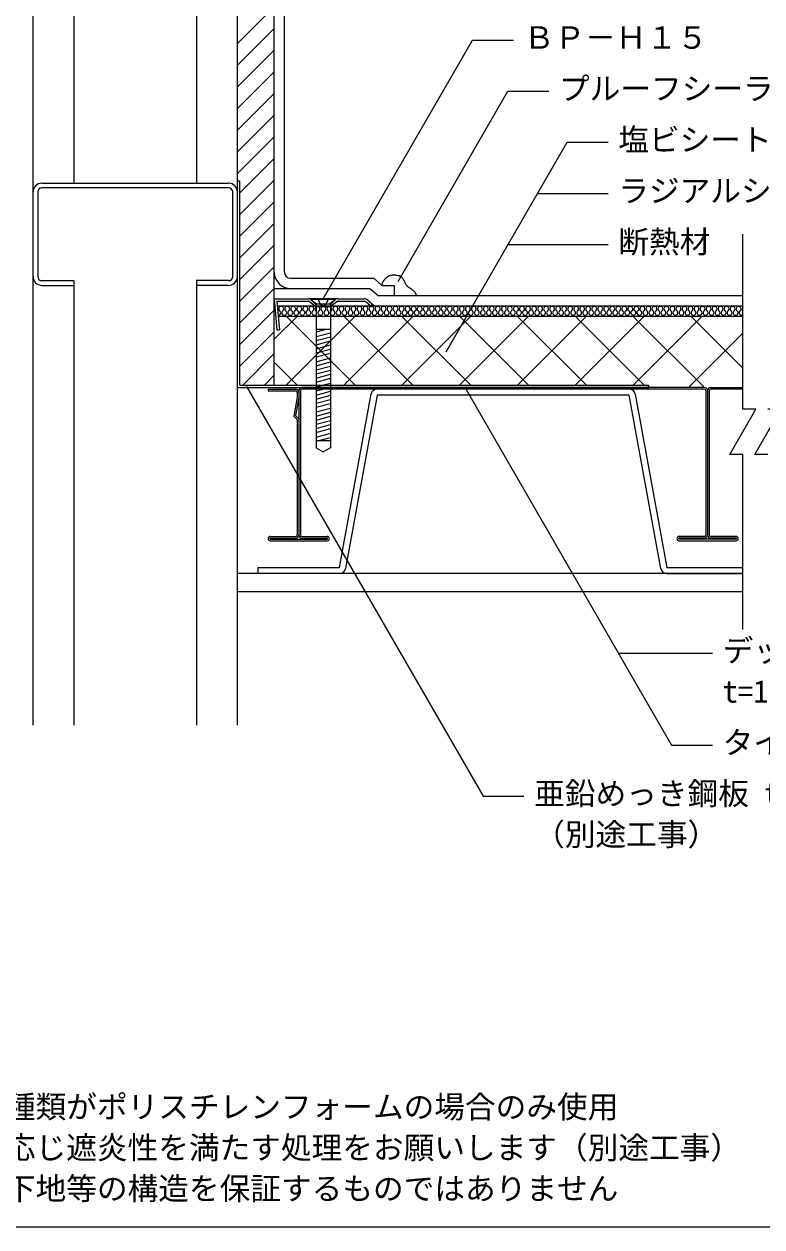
# Model space of a CAD drawing. Units: millimetres, scale not verified. Extents: x -665 to 665, y -465 to 450.
# Drawn here: x -358 to 3, y -465 to 124 of the extents above; entities that cross this region are included whole.
import ezdxf
from ezdxf.enums import TextEntityAlignment as Align

# ---------------------------------------------------------------- set-up
doc = ezdxf.new("R2010")
doc.units = ezdxf.units.MM
doc.header["$LTSCALE"] = 5
doc.linetypes.add('DASHED3', pattern=[4, 3, -1])
for name, color, linetype in [('0-1_線色１（水色）', 4, 'Continuous'), ('0-2_線色２（白）', 7, 'Continuous'), ('0-4_線色４（黄）', 2, 'Continuous'), ('0-5_金属', 7, 'Continuous'), ('0-6_鋼板・アングル', 2, 'Continuous'), ('0-7_ビス', 4, 'Continuous'), ('0-A_文字', 7, 'Continuous'), ('0-D_断熱・ハッチ', 4, 'Continuous'), ('F-0', 134, 'Continuous')]:
    doc.layers.add(name, color=color, linetype=linetype)
doc.styles.add('ＭＳ ゴシック', font='')
doc.styles.get('ＭＳ ゴシック').set_extended_font_data('MS Gothic')

msp = doc.modelspace()

# ---------------------------------------------------------------- linework, layer by layer
at = {"layer": '0-1_線色１（水色）'}
for centre, start, end in [((-233.719, -17.659), 267.2768, 52.47649), ((-232.247, -15.743), 307.52351, 232.47649), ((-230.775, -17.659), 127.52351, 52.47649), ((-229.303, -15.743), 307.52351, 232.47649), ((-227.831, -17.659), 127.52351, 52.47649), ((-226.359, -15.743), 307.52351, 232.47649), ((-224.887, -17.659), 127.52351, 52.47649), ((-223.415, -15.743), 307.52351, 232.47649), ((-221.943, -17.659), 127.52351, 52.47649), ((-220.471, -15.743), 307.52351, 232.47649), ((-218.999, -17.659), 127.52351, 52.47649), ((-217.527, -15.743), 307.52351, 232.47649), ((-216.055, -17.659), 127.52351, 52.47649), ((-214.583, -15.743), 307.52351, 232.47649), ((-213.111, -17.659), 127.52351, 52.47649), ((-211.639, -15.743), 307.52351, 232.47649), ((-210.167, -17.659), 127.52351, 52.47649), ((-208.695, -15.743), 307.52351, 232.47649), ((-207.223, -17.659), 127.52351, 52.47649), ((-205.752, -15.743), 307.52351, 232.47649), ((-204.28, -17.659), 127.52351, 52.47649), ((-202.808, -15.743), 307.52351, 232.47649), ((-201.336, -17.659), 127.52351, 52.47649), ((-199.864, -15.743), 307.52351, 232.47649), ((-198.392, -17.659), 127.52351, 52.47649), ((-196.92, -15.743), 307.52351, 232.47649), ((-195.448, -17.659), 127.52351, 52.47649), ((-193.976, -15.743), 307.52351, 232.47649), ((-192.504, -17.659), 127.52351, 52.47649), ((-191.032, -15.743), 307.52351, 232.47649), ((-189.56, -17.659), 127.52351, 52.47649), ((-188.088, -15.743), 307.52351, 232.47649), ((-186.616, -17.659), 127.52351, 52.47649), ((-185.144, -15.743), 307.52351, 232.47649), ((-183.672, -17.659), 127.52351, 52.47649), ((-182.2, -15.743), 307.52351, 232.47649), ((-180.728, -17.659), 127.52351, 52.47649), ((-179.256, -15.743), 307.52351, 232.47649), ((-177.784, -17.659), 127.52351, 52.47649), ((-176.312, -15.743), 307.52351, 232.47649), ((-174.84, -17.659), 127.52351, 52.47649), ((-173.368, -15.743), 307.52351, 232.47649), ((-171.896, -17.659), 127.52351, 52.47649), ((-170.424, -15.743), 307.52351, 232.47649), ((-168.953, -17.659), 127.52351, 52.47649), ((-167.481, -15.743), 307.52351, 232.47649), ((-166.009, -17.659), 127.52351, 52.47649), ((-164.537, -15.743), 307.52351, 232.47649), ((-163.065, -17.659), 127.52351, 52.47649), ((-161.593, -15.743), 307.52351, 232.47649), ((-160.121, -17.659), 127.52351, 52.47649), ((-158.649, -15.743), 307.52351, 232.47649), ((-157.177, -17.659), 127.52351, 52.47649), ((-155.705, -15.743), 307.52351, 232.47649), ((-154.233, -17.659), 127.52351, 52.47649), ((-152.761, -15.743), 307.52351, 232.47649), ((-151.289, -17.659), 127.52351, 52.47649), ((-149.817, -15.743), 307.52351, 232.47649), ((-148.345, -17.659), 127.52351, 52.47649), ((-146.873, -15.743), 307.52351, 232.47649), ((-145.401, -17.659), 127.52351, 52.47649), ((-143.929, -15.743), 307.52351, 232.47649), ((-142.457, -17.659), 127.52351, 52.47649), ((-140.985, -15.743), 307.52351, 232.47649), ((-139.513, -17.659), 127.52351, 52.47649), ((-138.041, -15.743), 307.52351, 232.47649), ((-136.569, -17.659), 127.52351, 52.47649), ((-135.097, -15.743), 307.52351, 232.47649), ((-133.625, -17.659), 127.52351, 52.47649), ((-132.154, -15.743), 307.52351, 232.47649), ((-130.682, -17.659), 127.52351, 52.47649), ((-129.21, -15.743), 307.52351, 232.47649), ((-127.738, -17.659), 127.52351, 52.47649), ((-126.266, -15.743), 307.52351, 232.47649), ((-124.794, -17.659), 127.52351, 52.47649), ((-123.322, -15.743), 307.52351, 232.47649), ((-121.85, -17.659), 127.52351, 52.47649), ((-120.378, -15.743), 307.52351, 232.47649), ((-118.906, -17.659), 127.52351, 52.47649), ((-117.434, -15.743), 307.52351, 232.47649), ((-115.962, -17.659), 127.52351, 52.47649), ((-114.49, -15.743), 307.52351, 232.47649), ((-113.018, -17.659), 127.52351, 52.47649), ((-111.546, -15.743), 307.52351, 232.47649), ((-110.074, -17.659), 127.52351, 52.47649), ((-108.602, -15.743), 307.52351, 232.47649), ((-107.13, -17.659), 127.52351, 52.47649), ((-105.658, -15.743), 307.52351, 232.47649), ((-104.186, -17.659), 127.52351, 52.47649), ((-102.714, -15.743), 307.52351, 232.47649), ((-101.242, -17.659), 127.52351, 52.47649), ((-99.77, -15.743), 307.52351, 232.47649), ((-98.298, -17.659), 127.52351, 52.47649), ((-96.826, -15.743), 307.52351, 232.47649), ((-95.355, -17.659), 127.52351, 52.47649), ((-93.883, -15.743), 307.52351, 232.47649), ((-92.411, -17.659), 127.52351, 52.47649), ((-90.939, -15.743), 307.52351, 232.47649), ((-89.467, -17.659), 127.52351, 52.47649), ((-87.995, -15.743), 307.52351, 232.47649), ((-86.523, -17.659), 127.52351, 52.47649), ((-85.051, -15.743), 307.52351, 232.47649), ((-83.579, -17.659), 127.52351, 52.47649), ((-82.107, -15.743), 307.52351, 232.47649), ((-80.635, -17.659), 127.52351, 52.47649), ((-79.163, -15.743), 307.52351, 232.47649), ((-77.691, -17.659), 127.52351, 52.47649), ((-76.219, -15.743), 307.52351, 232.47649), ((-74.747, -17.659), 127.52351, 52.47649), ((-73.275, -15.743), 307.52351, 232.47649), ((-71.803, -17.659), 127.52351, 52.47649), ((-70.331, -15.743), 307.52351, 232.47649), ((-68.859, -17.659), 127.52351, 52.47649), ((-67.387, -15.743), 307.52351, 232.47649), ((-65.915, -17.659), 127.52351, 52.47649), ((-64.443, -15.743), 307.52351, 232.47649), ((-62.971, -17.659), 127.52351, 52.47649), ((-61.499, -15.743), 307.52351, 232.47649), ((-60.027, -17.659), 127.52351, 52.47649), ((-58.556, -15.743), 307.52351, 232.47649), ((-57.084, -17.659), 127.52351, 52.47649), ((-55.612, -15.743), 307.52351, 232.47649), ((-54.14, -17.659), 127.52351, 52.47649), ((-52.668, -15.743), 307.52351, 232.47649), ((-51.196, -17.659), 127.52351, 52.47649), ((-49.724, -15.743), 307.52351, 232.47649), ((-48.252, -17.659), 127.52351, 52.47649), ((-46.78, -15.743), 307.52351, 232.47649), ((-45.308, -17.659), 127.52351, 52.47649), ((-43.836, -15.743), 307.52351, 232.47649), ((-42.364, -17.659), 127.52351, 52.47649), ((-40.892, -15.743), 307.52351, 232.47649), ((-39.42, -17.659), 127.52351, 52.47649), ((-37.948, -15.743), 307.52351, 232.47649), ((-36.476, -17.659), 127.52351, 52.47649), ((-35.004, -15.743), 307.52351, 232.47649), ((-33.532, -17.659), 127.52351, 52.47649), ((-32.06, -15.743), 307.52351, 232.47649), ((-30.588, -17.659), 127.52351, 52.47649), ((-29.116, -15.743), 307.52351, 232.47649), ((-27.644, -17.659), 127.52351, 52.47649), ((-26.172, -15.743), 307.52351, 232.47649), ((-24.7, -17.659), 127.52351, 52.47649), ((-23.228, -15.743), 307.52351, 232.47649), ((-21.757, -17.659), 127.52351, 52.47649), ((-20.285, -15.743), 307.52351, 232.47649), ((-18.813, -17.659), 127.52351, 52.47649), ((-17.341, -15.743), 307.52351, 232.47649), ((-15.869, -17.659), 127.52351, 52.47649), ((-14.397, -15.743), 307.52351, 232.47649), ((-12.925, -17.659), 127.52351, 52.47649), ((-11.453, -15.743), 307.52351, 232.47649), ((-9.981, -17.659), 127.52351, 52.47649), ((-8.509, -15.743), 307.52351, 232.47649), ((-7.037, -17.659), 127.52351, 299.79253), ((-5.565, -15.743), 136.163, 223.837)]:
    msp.add_arc(centre, 1.208, start, end, dxfattribs=at)
at = {"layer": '0-2_線色２（白）'}
for p, q in [((-235.691, -53.001), (-235.691, 237.874)), ((-6.437, -64.865), (-6.437, 20.799)), ((-235.691, -5.75), (-188.886, -5.75)), ((-188.886, -5.75), (-184.835, -9.201)), ((-184.835, -9.201), (-176.997, -9.201)), ((-234.184, -14.201), (-6.437, -14.201)), ((-187.691, -13.336), (-186.676, -14.201)), ((-233.747, -19.201), (-6.437, -19.201)), ((-12.823, -86.99), (-0.05, -64.865)), ((-0.05, -64.865), (-6.437, -64.865)), ((-6.437, -86.99), (-12.823, -86.99)), ((-6.437, -172.654), (-6.437, -86.99))]:
    msp.add_line(p, q, dxfattribs=at)
for points in [[(-182.994, -4.201), (-182.976, -4.07), (-182.943, -3.845), (-182.905, -3.622), (-182.86, -3.401), (-182.804, -3.185), (-182.735, -2.973), (-182.688, -2.853), (-182.647, -2.761), (-182.569, -2.605), (-182.482, -2.453), (-182.387, -2.305), (-182.287, -2.159), (-182.182, -2.017), (-182.12, -1.936), (-182.046, -1.841), (-181.916, -1.68), (-181.783, -1.522), (-181.648, -1.367), (-181.51, -1.214), (-181.371, -1.062), (-181.29, -0.974), (-181.204, -0.883), (-181.055, -0.728), (-180.903, -0.574), (-180.748, -0.424), (-180.589, -0.278), (-180.426, -0.136), (-180.329, -0.057), (-180.241, 0.012), (-180.086, 0.126), (-179.927, 0.234), (-179.764, 0.335), (-179.597, 0.427), (-179.425, 0.511), (-179.324, 0.555), (-179.21, 0.599), (-179.01, 0.667), (-178.806, 0.723), (-178.599, 0.771)], [(-178.599, 0.771), (-178.39, 0.81), (-178.179, 0.844), (-178.057, 0.861), (-177.908, 0.879), (-177.652, 0.906), (-177.396, 0.925), (-177.14, 0.935), (-176.884, 0.933), (-176.63, 0.919), (-176.484, 0.904), (-176.376, 0.891), (-176.192, 0.862), (-176.008, 0.827), (-175.824, 0.789), (-175.64, 0.749), (-175.455, 0.709), (-175.348, 0.686), (-175.226, 0.661), (-175.015, 0.617), (-174.805, 0.571), (-174.598, 0.519), (-174.396, 0.456), (-174.199, 0.38), (-174.089, 0.329), (-173.989, 0.276), (-173.824, 0.172), (-173.666, 0.056), (-173.515, -0.072), (-173.372, -0.209), (-173.236, -0.354), (-173.16, -0.441), (-173.076, -0.544), (-172.938, -0.725), (-172.808, -0.911), (-172.685, -1.102), (-172.567, -1.295), (-172.454, -1.492), (-172.39, -1.606), (-172.323, -1.729)], [(-172.323, -1.729), (-172.209, -1.943), (-172.097, -2.157), (-171.986, -2.372), (-171.875, -2.588), (-171.764, -2.804), (-171.699, -2.929), (-171.611, -3.098), (-171.454, -3.388), (-171.29, -3.672), (-171.115, -3.949), (-170.927, -4.216), (-170.721, -4.469), (-170.593, -4.608), (-170.547, -4.655), (-170.465, -4.734), (-170.381, -4.811), (-170.295, -4.885), (-170.206, -4.956), (-170.114, -5.024), (-170.06, -5.062), (-169.971, -5.121), (-169.812, -5.218), (-169.651, -5.309), (-169.488, -5.398), (-169.325, -5.487), (-169.165, -5.579), (-169.073, -5.635), (-168.98, -5.694), (-168.824, -5.802), (-168.672, -5.915), (-168.523, -6.032), (-168.375, -6.152), (-168.229, -6.274), (-168.145, -6.346), (-168.039, -6.435), (-167.857, -6.59), (-167.678, -6.748), (-167.503, -6.909), (-167.333, -7.075)], [(-167.333, -7.075), (-167.169, -7.249), (-167.078, -7.353), (-167.027, -7.415), (-166.94, -7.524), (-166.858, -7.637), (-166.78, -7.752), (-166.707, -7.871), (-166.64, -7.992), (-166.604, -8.064), (-166.558, -8.165), (-166.486, -8.344), (-166.424, -8.527), (-166.37, -8.713), (-166.321, -8.901), (-166.275, -9.091), (-166.249, -9.201)], [(5.813, -86.99), (-0.573, -86.99), (12.2, -64.865), (5.813, -64.865)]]:
    msp.add_lwpolyline(points, dxfattribs=at)
msp.add_arc((-227.691, 2.25), 8, 180, 270, dxfattribs=at)
at = {"layer": '0-4_線色４（黄）'}
for p, q in [((-230.691, 2.25), (-230.691, 237.874)), ((-182.994, -4.201), (-176.997, -4.201)), ((-176.997, -4.201), (-176.997, -9.201)), ((-176.997, -9.201), (-6.437, -9.201))]:
    msp.add_line(p, q, dxfattribs=at)
msp.add_lwpolyline([(-227.691, -0.75), (-187.045, -0.75), (-182.994, -4.201)], dxfattribs=at)
msp.add_arc((-227.691, 2.25), 3, 180, 270, dxfattribs=at)
at = {"layer": '0-5_金属'}
for p, q in [((-353.691, -219.5), (-353.691, 237.874)), ((-333.691, 237.874), (-333.691, 45.799)), ((-273.691, 237.874), (-273.691, 45.799)), ((-253.691, -219.5), (-253.691, 237.874)), ((-351.391, 41.499), (-351.391, 0.099)), ((-349.391, 45.799), (-257.991, 45.799)), ((-257.991, 43.499), (-349.391, 43.499)), ((-255.991, 0.099), (-255.991, 41.499)), ((-349.391, -1.901), (-333.691, -1.901)), ((-349.391, -4.201), (-333.691, -4.201)), ((-333.691, -1.901), (-333.691, -4.201)), ((-333.691, -4.201), (-333.691, -219.5)), ((-273.691, -1.901), (-273.691, -4.201)), ((-257.991, -1.901), (-273.691, -1.901)), ((-257.991, -4.201), (-273.691, -4.201)), ((-273.691, -4.201), (-273.691, -219.5)), ((-238.691, -55.001), (-238.691, -55.801)), ((-238.691, -55.001), (-225.291, -55.001)), ((-238.691, -55.801), (-225.291, -55.801)), ((-224.491, -56.601), (-224.491, -58.982)), ((-223.691, -55.801), (-223.691, -59.052)), ((-222.891, -55.801), (-222.891, -126.301)), ((-25.291, -54.201), (-222.24, -54.201)), ((-25.291, -55.001), (-222.091, -55.001)), ((-203.691, -142.201), (-188.287, -57.336)), ((-185.365, -58.001), (-200.758, -142.83)), ((-62.016, -58.001), (-185.365, -58.001)), ((-46.624, -142.83), (-62.016, -58.001)), ((-59.121, -57.381), (-43.691, -142.201)), ((-24.491, -55.801), (-24.491, -126.301)), ((-23.691, -55.801), (-23.691, -126.301)), ((-22.891, -55.801), (-22.891, -126.301)), ((-6.437, -55.001), (-22.231, -55.001)), ((-22.091, -54.201), (-6.437, -54.201)), ((-224.491, -58.982), (-226.116, -68.199)), ((-223.691, -59.052), (-225.256, -67.928)), ((-223.691, -59.052), (-223.691, -69.493)), ((-225.256, -67.928), (-223.691, -69.493)), ((-223.691, -69.493), (-223.691, -126.301)), ((-237.641, -127.101), (-225.291, -127.101)), ((-237.641, -127.901), (-225.291, -127.901)), ((-237.641, -128.401), (-209.741, -128.401)), ((-237.641, -129.201), (-209.741, -129.201)), ((-222.091, -127.101), (-209.741, -127.101)), ((-222.091, -127.901), (-209.741, -127.901)), ((-25.291, -127.101), (-37.641, -127.101)), ((-25.291, -127.901), (-37.641, -127.901)), ((-9.741, -128.401), (-37.641, -128.401)), ((-37.641, -129.201), (-9.741, -129.201)), ((-9.741, -127.101), (-22.091, -127.101)), ((-9.741, -127.901), (-22.091, -127.901)), ((-6.437, -145.201), (-253.691, -145.201)), ((-243.691, -142.201), (-203.691, -142.201)), ((-243.691, -142.201), (-243.691, -145.201)), ((-43.691, -142.201), (-6.437, -142.201)), ((-43.691, -145.201), (-6.437, -145.201)), ((-6.437, -154.201), (-253.691, -154.201))]:
    msp.add_line(p, q, dxfattribs=at)
msp.add_lwpolyline([(-226.116, -68.199), (-224.491, -69.824), (-224.491, -126.301)], dxfattribs=at)
for centre, radius, start, end in [((-349.391, 41.499), 4.3, 90, 180), ((-349.391, 41.499), 2, 90, 180), ((-257.991, 41.499), 4.3, 0, 90), ((-257.991, 41.499), 2, 0, 90), ((-349.391, 0.099), 4.3, 180, 270), ((-349.391, 0.099), 2, 180, 270), ((-257.991, 0.099), 2, 270, 0), ((-257.991, 0.099), 4.3, 270, 0), ((-225.291, -56.601), 1.6, 0, 90), ((-225.291, -56.601), 0.8, 0, 90), ((-222.091, -55.801), 1.6, 90, 180), ((-222.091, -55.801), 0.8, 90, 180), ((-185.354, -57.965), 3, 90, 167.90458), ((-62.054, -58.01), 3, 12.09541, 90), ((-25.291, -55.801), 1.6, 0, 90), ((-25.291, -55.801), 0.8, 0, 90), ((-22.091, -55.801), 1.6, 90, 180), ((-22.091, -55.801), 0.8, 90, 180), ((-237.641, -128.151), 1.05, 90, 270), ((-237.641, -128.151), 0.25, 90, 270), ((-225.291, -126.301), 0.8, 270, 0), ((-225.291, -126.301), 1.6, 270, 0), ((-222.091, -126.301), 1.6, 180, 270), ((-222.091, -126.301), 0.8, 180, 270), ((-209.741, -128.151), 1.05, 270, 90), ((-209.741, -128.151), 0.25, 270, 90), ((-37.641, -128.151), 1.05, 90, 270), ((-37.641, -128.151), 0.25, 90, 270), ((-25.291, -126.301), 0.8, 270, 0), ((-25.291, -126.301), 1.6, 270, 0), ((-22.091, -126.301), 1.6, 180, 270), ((-22.091, -126.301), 0.8, 180, 270), ((-9.741, -128.151), 1.05, 270, 90), ((-9.741, -128.151), 0.25, 270, 90), ((-203.691, -142.201), 3, 270, 347.90458), ((-43.691, -142.201), 3, 192.09541, 270)]:
    msp.add_arc(centre, radius, start, end, dxfattribs=at)
at = {"layer": '0-6_鋼板・アングル'}
for p, q in [((-253.691, 46.999), (-252.491, 46.999)), ((-253.691, -54.201), (-253.691, 46.999)), ((-252.491, -53.001), (-252.491, 46.999)), ((-235.691, -10.75), (-219.007, -10.75)), ((-235.691, -10.75), (-234.362, -25.941)), ((-217.544, -11.248), (-214.941, -13.25)), ((-205.838, -11.248), (-208.441, -13.25)), ((-204.375, -10.75), (-191.721, -10.75)), ((-189.97, -11.395), (-187.691, -13.336)), ((-234.381, -11.95), (-218.688, -11.95)), ((-234.381, -11.95), (-233.157, -25.941)), ((-218.275, -12.199), (-215.673, -14.201)), ((-214.941, -13.25), (-215.673, -14.201)), ((-208.441, -13.25), (-207.709, -14.201)), ((-205.106, -12.199), (-207.709, -14.201)), ((-204.694, -11.95), (-191.721, -11.95)), ((-190.749, -12.308), (-188.469, -14.25)), ((-187.691, -13.336), (-188.469, -14.25)), ((-234.362, -25.941), (-233.157, -25.941)), ((-252.491, -53.001), (-52.491, -53.001))]:
    msp.add_line(p, q, dxfattribs=at)
at = {"layer": '0-6_鋼板・アングル', "color": 4}
for p, q in [((-204.375, -10.75), (-219.007, -10.75)), ((-215.673, -14.201), (-207.709, -14.201)), ((-214.941, -13.25), (-208.441, -13.25))]:
    msp.add_line(p, q, dxfattribs=at)
at = {"layer": '0-6_鋼板・アングル'}
msp.add_lwpolyline([(-253.691, -54.201), (-52.491, -54.201), (-52.491, -53.001)], dxfattribs=at)
for centre, radius, start, end in [((-219.007, -13.15), 2.4, 52.43141, 90), ((-204.375, -13.15), 2.4, 90, 127.56859), ((-191.721, -13.45), 2.7, 49.57392, 90), ((-219.007, -13.15), 1.2, 52.43141, 90), ((-204.375, -13.15), 1.2, 90, 127.56859), ((-191.721, -13.45), 1.5, 49.57392, 90)]:
    msp.add_arc(centre, radius, start, end, dxfattribs=at)
at = {"layer": '0-7_ビス', "color": 7}
for p, q in [((-217.691, -11.135), (-217.691, -10.75)), ((-205.691, -10.75), (-217.691, -10.75)), ((-205.691, -11.135), (-217.691, -11.135)), ((-215.777, -13.049), (-217.691, -11.135)), ((-207.605, -13.049), (-205.691, -11.135)), ((-205.691, -11.135), (-205.691, -10.75)), ((-215.191, -14.463), (-215.191, -83.729)), ((-208.191, -14.75), (-215.191, -14.75)), ((-208.191, -14.463), (-208.191, -83.729)), ((-208.191, -25.75), (-215.191, -25.75)), ((-208.191, -80.25), (-215.191, -80.25)), ((-215.191, -83.729), (-211.691, -85.75)), ((-208.191, -83.729), (-211.691, -85.75))]:
    msp.add_line(p, q, dxfattribs=at)
at = {"layer": '0-7_ビス', "color": 7, "linetype": 'DASHED3'}
for p, q in [((-213.158, -13.299), (-214.241, -10.75)), ((-210.223, -13.299), (-209.141, -10.75))]:
    msp.add_line(p, q, dxfattribs=at)
at = {"layer": '0-7_ビス'}
for p, q in [((-215.191, -26.95), (-210.713, -25.75)), ((-215.191, -29.256), (-208.191, -27.38)), ((-215.191, -31.256), (-208.191, -29.38)), ((-215.191, -33.256), (-208.191, -31.38)), ((-215.191, -35.256), (-208.191, -33.38)), ((-215.191, -37.256), (-208.191, -35.38)), ((-215.191, -39.256), (-208.191, -37.38)), ((-215.191, -41.562), (-208.191, -39.686)), ((-215.191, -43.562), (-208.191, -41.686)), ((-215.191, -45.562), (-208.191, -43.686)), ((-215.191, -47.562), (-208.191, -45.686)), ((-215.191, -49.562), (-208.191, -47.686)), ((-215.191, -51.562), (-208.191, -49.686)), ((-215.191, -53.868), (-208.191, -51.993)), ((-215.191, -55.868), (-208.191, -53.993)), ((-215.191, -57.868), (-208.191, -55.993)), ((-215.191, -59.868), (-208.191, -57.993)), ((-215.191, -61.868), (-208.191, -59.993)), ((-215.191, -63.868), (-208.191, -61.993)), ((-215.191, -66.175), (-208.191, -64.299)), ((-215.191, -68.175), (-208.191, -66.299)), ((-215.191, -70.175), (-208.191, -68.299)), ((-215.191, -72.175), (-208.191, -70.299)), ((-215.191, -74.175), (-208.191, -72.299)), ((-215.191, -76.175), (-208.191, -74.299)), ((-215.191, -78.481), (-208.191, -76.605)), ((-214.329, -80.25), (-208.191, -78.605))]:
    msp.add_line(p, q, dxfattribs=at)
at = {"layer": '0-7_ビス', "color": 7}
for centre, start, end in [((-217.191, -14.463), 0, 45), ((-206.191, -14.463), 135, 180)]:
    msp.add_arc(centre, 2, start, end, dxfattribs=at)
at = {"layer": '0-7_ビス', "color": 7, "linetype": 'DASHED3'}
msp.add_arc((-211.691, -12.189), 1.84, 217.11751, 322.88248, dxfattribs=at)
at = {"layer": '0-A_文字'}
for p, q in [((-211.691, -10.75), (-138.628, 115.799)), ((-138.628, 115.799), (-118.628, 115.799)), ((-175.104, -2.233), (-121.392, 90.799)), ((-121.392, 90.799), (-101.392, 90.799)), ((-151.557, -36.701), (-92.379, 65.799)), ((-92.379, 65.799), (-72.379, 65.799)), ((-106.812, 40.799), (-72.379, 40.799)), ((-121.246, 15.799), (-72.379, 15.799)), ((-67.325, -184.201), (-21.344, -184.201))]:
    msp.add_line(p, q, dxfattribs=at)
for points in [[(-249.262, -53.724), (-133.516, -254.201), (-113.516, -254.201)], [(-141.803, -55.201), (-41.344, -229.201), (-21.344, -229.201)]]:
    msp.add_lwpolyline(points, dxfattribs=at)
at = {"layer": '0-D_断熱・ハッチ'}
for p, q in [((-253.691, 114.115), (-235.691, 132.115)), ((-253.691, 103.508), (-235.691, 121.508)), ((-253.691, 92.901), (-235.691, 110.901)), ((-253.691, 82.295), (-235.691, 100.295)), ((-253.691, 71.688), (-235.691, 89.688)), ((-253.691, 61.082), (-235.691, 79.082)), ((-253.691, 50.475), (-235.691, 68.475)), ((-252.491, 41.068), (-235.691, 57.868)), ((-252.491, 30.462), (-235.691, 47.262)), ((-252.491, 19.855), (-235.691, 36.655)), ((-252.491, 9.249), (-235.691, 26.049)), ((-252.491, -1.358), (-235.691, 15.442)), ((-252.491, -11.965), (-235.691, 4.835)), ((-252.491, -22.571), (-235.691, -5.771)), ((-252.491, -33.178), (-235.691, -16.378)), ((-235.691, -30.52), (-224.372, -19.201)), ((-229.931, -19.201), (-196.131, -53.001)), ((-229.888, -53.001), (-196.088, -19.201)), ((-201.647, -19.201), (-167.847, -53.001)), ((-201.603, -53.001), (-167.803, -19.201)), ((-173.362, -19.201), (-139.562, -53.001)), ((-173.319, -53.001), (-139.519, -19.201)), ((-145.078, -19.201), (-111.278, -53.001)), ((-145.035, -53.001), (-111.235, -19.201)), ((-116.794, -19.201), (-82.994, -53.001)), ((-116.751, -53.001), (-82.951, -19.201)), ((-88.51, -19.201), (-54.71, -53.001)), ((-88.466, -53.001), (-54.666, -19.201)), ((-60.225, -19.201), (-25.225, -54.201)), ((-60.182, -53.001), (-26.382, -19.201)), ((-31.941, -19.201), (-6.437, -44.706)), ((-252.491, -43.784), (-235.691, -26.984)), ((-33.098, -54.201), (-6.437, -27.54)), ((-251.101, -53.001), (-235.691, -37.591)), ((-235.691, -41.725), (-224.415, -53.001)), ((-240.494, -53.001), (-235.691, -48.198))]:
    msp.add_line(p, q, dxfattribs=at)
at = {"layer": 'F-0'}
msp.add_line((-665, -465), (665, -465), dxfattribs=at)

# ---------------------------------------------------------------- texts
at = {"layer": '0-A_文字', "style": 'ＭＳ ゴシック'}
for s, p in [('ＢＰ－Ｈ１５', (-113.628, 108.299)), ('プルーフシーラー', (-96.392, 83.299)), ('塩ビシート機械的固定工法', (-67.379, 58.299)), ('ラジアルシートＬ６００', (-67.379, 33.299)), ('断熱材', (-67.379, 8.299)), ('デッキプレート フラットタイプ H=75', (-16.344, -191.701)), ('t=1.0 または t=1.2（別途工事）', (-16.344, -211.701)), ('タイトフレーム（別途工事）', (-16.344, -236.701)), ('亜鉛めっき鋼板 t=1.2以上', (-108.516, -261.701)), ('（別途工事）', (-108.516, -281.701)), ('※ ラジアルシートＬ６００は、断熱材の種類がポリスチレンフォームの場合のみ使用', (-645, -415)), ('※ デッキ端部などの開口部には、必要に応じ遮炎性を満たす処理をお願いします（別途工事）', (-645, -435)), ('※ 本図面は防水納まりの参考図であり、下地等の構造を保証するものではありません', (-645, -455))]:
    msp.add_text(s, height=11, dxfattribs=at).set_placement(p, align=Align.BOTTOM_LEFT)

doc.saveas('drawing.dxf')
